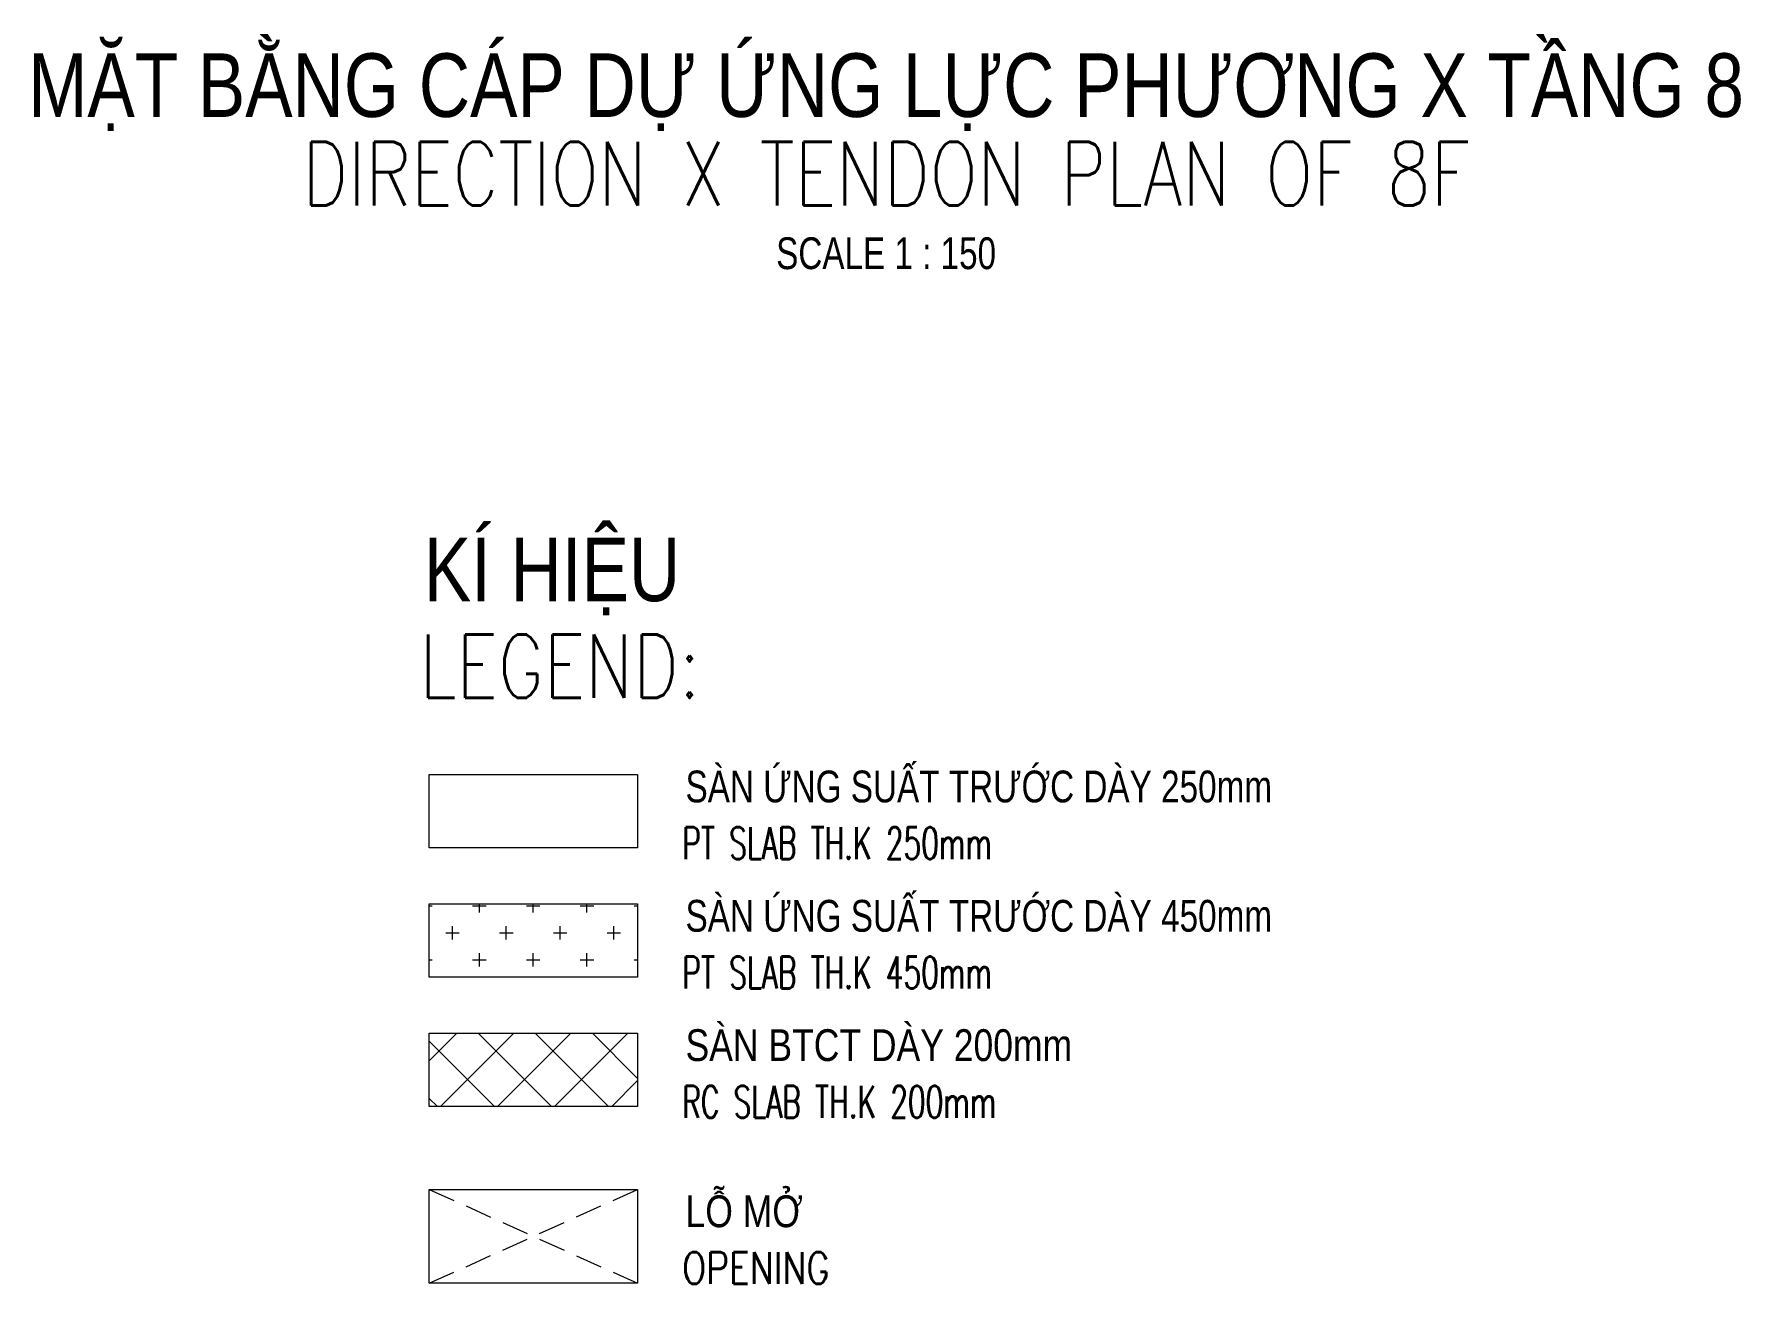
# Model space of a CAD drawing. Header units: millimetres. Extents: x 131629 to 589785, y -24154 to 45581.
# Drawn here: x 405625 to 425773, y -23033 to -8287 of the extents above; entities that cross this region are included whole.
import ezdxf
from ezdxf.enums import TextEntityAlignment as Align

# ---------------------------------------------------------------- set-up
doc = ezdxf.new("R2010")
doc.units = ezdxf.units.MM
doc.linetypes.add('DASHED2', pattern=[9.525, 6.35, -3.175])
for name, color, linetype, lineweight in [('NDC_S_ANNO', 7, 'Continuous', 20), ('NDC_S_ENG TEXT', 2, 'Continuous', 20), ('NDC_S_ENG TITLE', 3, 'Continuous', 20), ('NDC_S_HATCH MATERIAL', 8, 'Continuous', 13), ('NDC_S_OPENING', 9, 'DASHED2', 13), ('NDC_S_SLAB', 2, 'Continuous', 20), ('NDC_S_TEXT SYMBOL', 7, 'Continuous', 20), ('NDC_S_VN TEXT', 7, 'Continuous', 20), ('NDC_S_VN TITLE', 6, 'Continuous', 35)]:
    doc.layers.add(name, color=color, linetype=linetype, lineweight=lineweight)
doc.styles.add('$0$NDC_EN TXT', font='romans.shx', dxfattribs={"width": 0.8})
doc.styles.add('NDC_ANNO', font='', dxfattribs={"width": 0.8})
doc.styles.add('NDC_EN TXT', font='romans.shx', dxfattribs={"width": 0.8})
doc.styles.add('NDC_VIE TXT', font='arial.ttf', dxfattribs={"width": 0.8})
doc.styles.get('NDC_ANNO').set_extended_font_data('Dotum')

# ---------------------------------------------------------------- blocks, each defined once
blk = doc.blocks.new('Drawing name_symbol')
at = {"layer": 'NDC_S_ENG TITLE', "style": 'NDC_EN TXT', "width": 0.8}
blk.add_attdef('SECTDET1', text='', height=5, dxfattribs=at).set_placement((0, 1.01), align=Align.CENTER)
at = {"layer": 'NDC_S_TEXT SYMBOL', "lineweight": 25, "style": 'NDC_ANNO', "width": 0.8}
blk.add_attdef('SSCALE', text='', height=2.5, dxfattribs=at).set_placement((0, -4), align=Align.CENTER)
at = {"layer": 'NDC_S_VN TITLE', "style": 'NDC_VIE TXT', "width": 0.8}
blk.add_attdef('SECTDET2', text='', height=5, dxfattribs=at).set_placement((0, 7.97), align=Align.CENTER)

msp = doc.modelspace()

# ---------------------------------------------------------------- hatches: boundary and pattern name
at = {"layer": 'NDC_S_HATCH MATERIAL', "ltscale": 100}
h = msp.add_hatch(dxfattribs=at)
h.set_pattern_fill('CROSS', color=256, scale=50)
h.set_pattern_definition([(0, (206332, -10318.45), (317.5, 317.5), [158.75, -476.25]), (90, (206411.37, -10397.83), (-317.5, 317.5), [158.75, -476.25])])
h.paths.add_polyline_path([(410289.8, -18549.4), (410289.8, -19413.5), (412748.2, -19413.5), (412748.2, -18549.4)])
h = msp.add_hatch(dxfattribs=at)
h.set_pattern_fill('ANSI37', color=256, scale=150)
h.set_pattern_definition([(45, (214409.82, -16243.96), (-336.7596, 336.7596), []), (135, (214409.82, -16243.96), (-336.7596, -336.7596), [])])
h.paths.add_polyline_path([(410289.8, -20075.4), (410289.8, -20939.5), (412748.2, -20939.5), (412748.2, -20075.4)])

# ---------------------------------------------------------------- linework, layer by layer
at = {"layer": 'NDC_S_OPENING', "ltscale": 50}
for p, q in [((410289.8, -21917.8), (412748.2, -23026.1)), ((410289.8, -23026.1), (412748.2, -21917.8))]:
    msp.add_line(p, q, dxfattribs=at)
at = {"layer": 'NDC_S_SLAB'}
for points in [[(410289.8, -17023.4), (412748.2, -17023.4), (412748.2, -17887.5), (410289.8, -17887.5)], [(410289.8, -18549.4), (412748.2, -18549.4), (412748.2, -19413.5), (410289.8, -19413.5)], [(410289.8, -20075.4), (412748.2, -20075.4), (412748.2, -20939.5), (410289.8, -20939.5)], [(410289.8, -21917.8), (412748.2, -21917.8), (412748.2, -23026.1), (410289.8, -23026.1)]]:
    msp.add_lwpolyline(points, close=True, dxfattribs=at)

# ---------------------------------------------------------------- block references
at = {"layer": 'NDC_S_ANNO', "xscale": 150, "yscale": 150, "zscale": 150}
msp.add_blockref('Drawing name_symbol', (415683.2, -10459.1), dxfattribs=at).add_auto_attribs({'SECTDET1': 'DIRECTION X TENDON PLAN OF 8F', 'SECTDET2': 'MẶT BẰNG CÁP DỰ ỨNG LỰC PHƯƠNG X TẦNG 8', 'SSCALE': 'SCALE 1 : 150'})

# ---------------------------------------------------------------- texts
at = {"layer": 'NDC_S_ENG TEXT', "style": '$0$NDC_EN TXT'}
for s, height, width, p in [('LEGEND:', 750, 0.8, (410175.4, -16118.7)), ('PT SLAB TH.K 250mm', 375, 0.65, (413276.9, -18020.2)), ('PT SLAB TH.K 450mm', 375, 0.65, (413276.9, -19546.2)), ('RC SLAB TH.K 200mm', 375, 0.65, (413276.9, -21072.2)), ('OPENING', 375, 0.8, (413276.9, -23032.5))]:
    msp.add_text(s, height=height, dxfattribs=dict(at, width=width)).set_placement(p)
at = {"layer": 'NDC_S_VN TEXT', "style": 'NDC_VIE TXT', "width": 0.8}
msp.add_text('KÍ HIỆU', height=750, dxfattribs=at).set_placement((410225.7, -14227.6), align=Align.TOP_LEFT)
at = {"layer": 'NDC_S_VN TEXT', "style": 'NDC_VIE TXT'}
for s, width, p in [('SÀN ỨNG SUẤT TRƯỚC DÀY 250mm', 0.75, (413315.3, -17351.4)), ('SÀN ỨNG SUẤT TRƯỚC DÀY 450mm', 0.75, (413315.3, -18877.4)), ('SÀN BTCT DÀY 200mm', 0.8, (413315.3, -20403.4)), ('LỖ MỞ', 0.8, (413315.3, -22363.7))]:
    msp.add_text(s, height=375, dxfattribs=dict(at, width=width)).set_placement(p)

doc.saveas('drawing.dxf')
